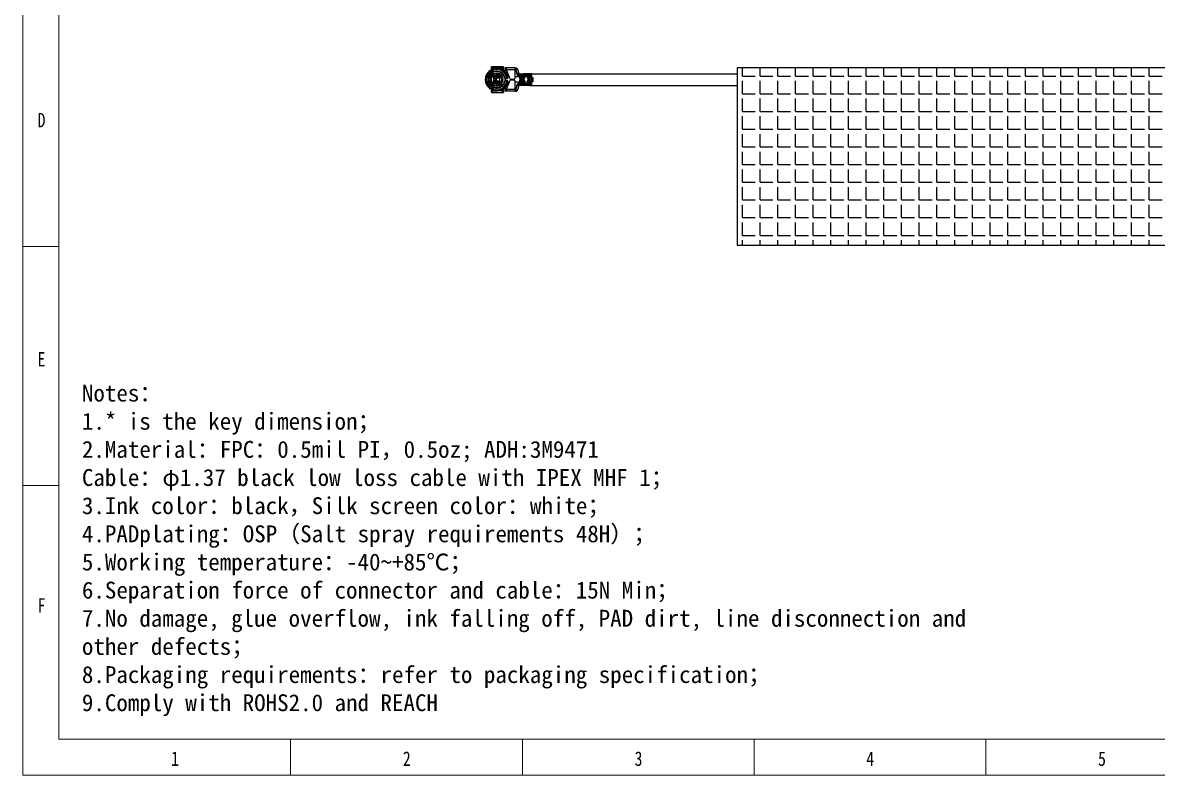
# Model space of a CAD drawing. Header units: millimetres. Extents: x 62 to 317, y 12 to 192.
# Drawn here: x 62.1 to 196.5, y 11.9 to 101 of the extents above; entities that cross this region are included whole.
import ezdxf

# ---------------------------------------------------------------- set-up
doc = ezdxf.new("R2010")
doc.units = ezdxf.units.MM
doc.layers.add('07 图框', color=15, linetype='Continuous')
doc.layers.add('POLYIMIDE__LOSS_FREE_', color=7, linetype='Continuous')
doc.styles.add('ST1', font='', dxfattribs={"width": 0.8})
doc.styles.add('Times new Roman', font='times.ttf')
doc.styles.get('ST1').set_extended_font_data('SimSun')

msp = doc.modelspace()

# ---------------------------------------------------------------- hatches: boundary and pattern name
h = msp.add_hatch()
h.set_pattern_fill('ANGLE', color=256, scale=0.3)
h.set_pattern_definition([(0, (-343.0056, -5.8683), (0, 2.0955), [1.524, -0.5715]), (90, (-343.0056, -5.8683), (-2.0955, 1e-16), [1.524, -0.5715])])
h.paths.add_polyline_path([(205.003, 95.705), (146.724, 95.705), (146.724, 74.705), (199.328, 74.705)])
h.paths.add_polyline_path([(240.724, 95.705), (205.003, 95.705), (199.328, 74.705), (240.724, 74.705)])

# ---------------------------------------------------------------- linework, layer by layer
at = {"color": 7, "linetype": 'Continuous'}
for p, q in [((117.616, 95.595), (117.573, 94.74)), ((117.604, 95.356), (117.616, 95.595)), ((117.886, 95.595), (117.616, 95.595)), ((119.018, 95.835), (117.628, 95.835)), ((117.628, 95.645), (117.628, 95.835)), ((119.018, 95.645), (117.628, 95.645)), ((117.673, 95.532), (117.673, 95.532)), ((117.691, 95.499), (117.791, 95.327)), ((117.803, 95.335), (117.704, 95.507)), ((117.728, 95.835), (117.728, 95.645)), ((119.018, 95.595), (118.558, 95.595)), ((118.918, 95.645), (118.918, 95.835)), ((119.018, 95.835), (119.018, 95.387)), ((120.388, 95.685), (119.248, 95.685)), ((119.248, 95.685), (119.248, 95.368)), ((119.248, 95.495), (119.302, 95.495)), ((120.388, 95.445), (119.248, 95.445)), ((119.302, 95.495), (119.302, 95.685)), ((119.84, 94.379), (119.397, 95.445)), ((120.388, 95.685), (120.388, 94.417)), ((120.488, 95.672), (120.488, 95.468)), ((117.052, 94.645), (117.473, 94.645)), ((117.527, 95.055), (117.28, 94.703)), ((117.28, 94.703), (117.317, 94.677)), ((117.484, 94.485), (117.296, 94.485)), ((117.484, 94.125), (117.296, 94.125)), ((117.302, 94.505), (117.484, 94.505)), ((117.484, 94.105), (117.302, 94.105)), ((117.407, 94.614), (117.348, 94.655)), ((117.351, 94.834), (117.442, 94.964)), ((117.617, 94.992), (117.37, 94.639)), ((117.654, 94.966), (117.407, 94.614)), ((117.436, 95.395), (117.504, 95.278)), ((117.436, 95.395), (117.436, 95.395)), ((117.485, 95.263), (117.438, 95.345)), ((117.442, 95.355), (117.541, 95.183)), ((117.455, 95.363), (117.554, 95.191)), ((117.484, 94.505), (117.495, 94.502)), ((117.484, 94.105), (117.484, 94.125)), ((117.498, 94.108), (117.484, 94.105)), ((117.503, 94.79), (117.503, 94.653)), ((117.503, 94.79), (117.576, 94.79)), ((117.513, 94.969), (117.508, 94.953)), ((117.508, 94.953), (117.508, 94.82)), ((117.516, 94.953), (117.508, 94.953)), ((117.516, 94.82), (117.508, 94.82)), ((117.515, 94.975), (117.513, 94.969)), ((117.523, 94.991), (117.523, 94.953)), ((117.523, 94.991), (117.543, 94.982)), ((117.523, 94.82), (117.523, 94.947)), ((117.523, 94.659), (117.523, 94.79)), ((117.563, 95.029), (117.527, 95.055)), ((117.533, 94.805), (117.527, 94.805)), ((117.529, 94.96), (117.538, 94.962)), ((117.538, 94.962), (117.543, 94.963)), ((117.539, 94.948), (117.538, 94.809)), ((117.538, 94.805), (117.538, 94.809)), ((117.577, 94.809), (117.538, 94.809)), ((117.54, 94.95), (117.539, 94.948)), ((117.584, 94.948), (117.539, 94.948)), ((117.543, 94.963), (117.543, 94.982)), ((117.584, 94.963), (117.543, 94.963)), ((117.654, 94.966), (117.553, 95.037)), ((117.589, 95.051), (117.592, 95.118)), ((117.716, 95.143), (117.823, 94.957)), ((117.842, 94.965), (117.733, 95.153)), ((117.823, 94.957), (117.832, 94.962)), ((117.832, 94.943), (117.823, 94.957)), ((117.838, 94.944), (117.836, 94.941)), ((117.841, 94.95), (117.838, 94.944)), ((117.842, 94.964), (117.842, 94.961)), ((117.848, 94.953), (117.844, 94.961)), ((117.852, 94.947), (117.851, 94.949)), ((117.888, 93.905), (117.888, 94.705)), ((117.973, 94.65), (117.888, 94.65)), ((117.933, 94.545), (117.888, 94.545)), ((117.973, 94.75), (118.473, 94.75)), ((117.973, 94.749), (117.973, 94.647)), ((118.473, 94.746), (117.973, 94.746)), ((117.973, 94.635), (117.973, 94.547)), ((117.973, 94.526), (117.973, 94.501)), ((117.973, 94.501), (118.473, 94.501)), ((118.473, 94.108), (117.973, 94.108)), ((117.973, 94.108), (117.973, 94.084)), ((117.979, 94.647), (117.979, 94.547)), ((117.979, 94.547), (118.467, 94.547)), ((118.458, 94.805), (117.988, 94.805)), ((118.373, 94.683), (118.073, 94.683)), ((118.073, 94.683), (118.073, 94.584)), ((118.073, 94.584), (118.373, 94.584)), ((118.131, 94.299), (118.117, 94.299)), ((118.131, 94.313), (118.118, 94.313)), ((118.13, 94.345), (118.137, 94.344)), ((118.13, 94.265), (118.137, 94.266)), ((118.148, 94.501), (118.148, 94.108)), ((118.223, 95.066), (118.302, 95.066)), ((118.223, 95.066), (118.223, 94.905)), ((118.223, 95.047), (118.302, 95.046)), ((118.302, 95.06), (118.301, 95.051)), ((118.373, 94.584), (118.373, 94.683)), ((118.467, 94.547), (118.467, 94.647)), ((118.473, 94.749), (118.473, 94.647)), ((118.558, 94.65), (118.473, 94.65)), ((118.473, 94.547), (118.473, 94.635)), ((118.553, 94.616), (118.473, 94.616)), ((118.473, 94.501), (118.473, 94.526)), ((118.473, 94.524), (118.558, 94.524)), ((118.473, 94.084), (118.473, 94.108)), ((118.558, 94.705), (118.558, 93.905)), ((119.233, 94.14), (119.233, 94.47)), ((119.439, 94.405), (119.248, 94.405)), ((119.248, 94.205), (119.439, 94.205)), ((119.253, 94.405), (119.253, 94.205)), ((119.323, 95.07), (119.453, 95.07)), ((119.325, 94.456), (119.524, 94.456)), ((119.524, 94.442), (119.325, 94.442)), ((119.524, 94.168), (119.325, 94.168)), ((119.524, 94.153), (119.325, 94.153)), ((119.473, 95.05), (119.334, 95.05)), ((119.397, 93.165), (119.84, 94.231)), ((119.453, 94.835), (119.453, 95.07)), ((119.473, 95.05), (119.473, 94.799)), ((119.505, 94.93), (119.6, 94.955)), ((119.554, 94.746), (119.505, 94.93)), ((119.741, 94.616), (119.519, 94.616)), ((119.674, 94.778), (119.554, 94.746)), ((119.561, 94.442), (119.561, 94.442)), ((119.561, 94.168), (119.561, 94.168)), ((120.288, 94.317), (119.932, 94.317)), ((119.932, 94.293), (120.288, 94.293)), ((120.923, 94.616), (120.388, 94.616)), ((120.388, 94.193), (120.388, 92.925)), ((120.585, 95.332), (120.536, 95.323)), ((120.536, 95.323), (120.589, 95.041)), ((120.638, 95.051), (120.585, 95.332)), ((120.589, 95.041), (120.638, 95.051)), ((120.771, 95.368), (120.825, 95.086)), ((120.823, 94.833), (120.823, 95.095)), ((120.923, 95.005), (120.923, 94.417)), ((120.923, 95.005), (121.053, 95.005)), ((121.533, 94.565), (120.923, 94.565)), ((120.923, 94.193), (120.923, 93.605)), ((121.433, 94.317), (121.023, 94.317)), ((121.023, 94.293), (121.433, 94.293)), ((121.053, 95.005), (121.103, 94.955)), ((121.053, 95.005), (121.053, 94.467)), ((121.053, 94.467), (121.103, 94.517)), ((121.053, 94.467), (121.153, 94.467)), ((121.053, 93.605), (121.053, 94.143)), ((121.053, 94.143), (121.103, 94.093)), ((121.153, 94.143), (121.053, 94.143)), ((121.103, 94.955), (121.153, 95.005)), ((121.103, 94.955), (121.103, 94.517)), ((121.153, 94.467), (121.103, 94.517)), ((121.103, 94.093), (121.153, 94.143)), ((121.153, 95.005), (121.153, 94.467)), ((121.153, 95.005), (121.303, 95.005)), ((121.153, 94.143), (121.153, 93.605)), ((121.303, 95.005), (121.353, 94.955)), ((121.303, 95.005), (121.303, 94.467)), ((121.303, 94.467), (121.353, 94.517)), ((121.303, 94.467), (121.403, 94.467)), ((121.303, 93.605), (121.303, 94.143)), ((121.303, 94.143), (121.353, 94.093)), ((121.403, 94.143), (121.303, 94.143)), ((121.353, 94.955), (121.403, 95.005)), ((121.353, 94.517), (121.353, 94.955)), ((121.403, 94.467), (121.353, 94.517)), ((121.353, 94.093), (121.403, 94.143)), ((121.403, 95.005), (121.403, 94.467)), ((122.073, 95.005), (121.403, 95.005)), ((121.403, 94.143), (121.403, 93.605)), ((121.533, 95.005), (121.533, 94.417)), ((121.533, 94.815), (121.898, 94.815)), ((121.898, 94.765), (121.533, 94.765)), ((121.898, 94.616), (121.533, 94.616)), ((121.533, 94.193), (121.533, 93.605)), ((121.633, 95.005), (121.633, 94.815)), ((121.798, 94.815), (121.798, 95.005)), ((121.898, 95.005), (121.898, 94.417)), ((122.173, 94.565), (121.898, 94.565)), ((121.898, 94.193), (121.898, 93.605)), ((121.998, 94.317), (122.248, 94.317)), ((122.248, 94.293), (121.998, 94.293)), ((122.031, 95.005), (122.031, 94.405)), ((122.081, 94.955), (122.031, 95.005)), ((122.031, 94.405), (122.081, 94.455)), ((122.131, 94.405), (122.031, 94.405)), ((122.031, 94.205), (122.131, 94.205)), ((122.031, 94.205), (122.081, 94.155)), ((122.031, 94.205), (122.031, 93.605)), ((122.073, 95.005), (122.073, 94.467)), ((122.073, 95.005), (122.123, 94.955)), ((122.073, 94.467), (122.123, 94.517)), ((122.073, 94.467), (122.173, 94.467)), ((122.073, 93.605), (122.073, 94.143)), ((122.073, 94.143), (122.123, 94.093)), ((122.173, 94.143), (122.073, 94.143)), ((122.131, 95.005), (122.081, 94.955)), ((122.081, 94.955), (122.081, 94.455)), ((122.081, 94.455), (122.131, 94.405)), ((122.131, 94.205), (122.081, 94.155)), ((122.081, 94.155), (122.081, 93.655)), ((122.123, 94.955), (122.173, 95.005)), ((122.123, 94.517), (122.123, 94.955)), ((122.173, 94.467), (122.123, 94.517)), ((122.123, 94.093), (122.173, 94.143)), ((122.306, 95.005), (122.131, 95.005)), ((122.131, 94.405), (122.131, 95.005)), ((122.131, 94.205), (122.131, 93.605)), ((122.173, 95.005), (122.173, 94.467)), ((122.173, 95.005), (122.348, 95.005)), ((122.348, 95.005), (122.173, 95.005)), ((122.173, 93.605), (122.173, 95.005)), ((122.173, 94.565), (122.348, 94.567)), ((122.173, 94.143), (122.173, 93.605)), ((122.306, 95.005), (122.306, 94.705)), ((122.348, 95.005), (122.348, 93.605)), ((122.348, 95.005), (122.348, 94.705)), ((122.456, 94.555), (122.506, 94.555)), ((122.506, 94.555), (122.506, 94.055)), ((117.473, 93.965), (117.052, 93.965)), ((117.28, 93.907), (117.527, 93.555)), ((117.317, 93.933), (117.281, 93.908)), ((117.347, 93.954), (117.407, 93.996)), ((117.442, 93.645), (117.351, 93.776)), ((117.37, 93.97), (117.617, 93.618)), ((117.407, 93.996), (117.654, 93.644)), ((117.436, 93.214), (117.504, 93.332)), ((117.436, 93.214), (117.436, 93.215)), ((117.438, 93.265), (117.485, 93.346)), ((117.541, 93.426), (117.442, 93.254)), ((117.455, 93.247), (117.554, 93.419)), ((117.503, 93.957), (117.503, 93.819)), ((117.576, 93.82), (117.503, 93.82)), ((117.508, 93.79), (117.51, 93.792)), ((117.508, 93.79), (117.508, 93.657)), ((117.508, 93.79), (117.516, 93.79)), ((117.516, 93.657), (117.508, 93.657)), ((117.508, 93.657), (117.514, 93.64)), ((117.514, 93.64), (117.515, 93.634)), ((117.523, 93.82), (117.523, 93.951)), ((117.523, 93.662), (117.523, 93.79)), ((117.523, 93.657), (117.523, 93.619)), ((117.543, 93.627), (117.523, 93.619)), ((117.533, 93.805), (117.525, 93.805)), ((117.527, 93.555), (117.563, 93.58)), ((117.538, 93.648), (117.529, 93.65)), ((117.538, 93.8), (117.538, 93.804)), ((117.538, 93.8), (117.539, 93.662)), ((117.538, 93.8), (117.577, 93.8)), ((117.543, 93.647), (117.538, 93.648)), ((117.539, 93.662), (117.584, 93.662)), ((117.54, 93.658), (117.539, 93.662)), ((117.543, 93.647), (117.54, 93.658)), ((117.543, 93.627), (117.543, 93.647)), ((117.543, 93.647), (117.584, 93.647)), ((117.654, 93.644), (117.553, 93.573)), ((117.592, 93.492), (117.589, 93.559)), ((117.616, 93.015), (117.604, 93.254)), ((117.616, 93.015), (117.886, 93.015)), ((119.018, 92.965), (117.628, 92.965)), ((117.628, 92.775), (117.628, 92.965)), ((117.628, 92.775), (119.018, 92.775)), ((117.673, 93.078), (117.673, 93.078)), ((117.691, 93.11), (117.791, 93.282)), ((117.704, 93.103), (117.803, 93.275)), ((117.823, 93.652), (117.716, 93.466)), ((117.728, 92.965), (117.728, 92.775)), ((117.852, 93.662), (117.733, 93.456)), ((117.823, 93.652), (117.832, 93.667)), ((117.832, 93.647), (117.823, 93.652)), ((117.933, 94.065), (117.888, 94.065)), ((117.888, 93.96), (117.973, 93.96)), ((117.973, 94.062), (117.973, 93.975)), ((117.973, 93.963), (117.973, 93.86)), ((117.973, 93.863), (118.473, 93.863)), ((118.473, 93.86), (117.973, 93.86)), ((118.467, 94.062), (117.979, 94.062)), ((117.979, 94.062), (117.979, 93.963)), ((117.988, 93.805), (118.458, 93.805)), ((118.373, 94.026), (118.073, 94.026)), ((118.073, 94.026), (118.073, 93.926)), ((118.073, 93.926), (118.373, 93.926)), ((118.223, 93.705), (118.223, 93.543)), ((118.302, 93.563), (118.223, 93.563)), ((118.302, 93.543), (118.223, 93.543)), ((118.373, 93.926), (118.373, 94.026)), ((118.467, 93.963), (118.467, 94.062)), ((118.558, 94.085), (118.473, 94.085)), ((118.473, 93.975), (118.473, 94.062)), ((118.553, 93.994), (118.473, 93.994)), ((118.473, 93.963), (118.473, 93.86)), ((118.473, 93.96), (118.558, 93.96)), ((118.558, 93.015), (119.018, 93.015)), ((118.918, 92.775), (118.918, 92.965)), ((119.018, 93.222), (119.018, 92.775)), ((119.248, 93.241), (119.248, 92.925)), ((119.248, 93.165), (120.388, 93.165)), ((119.302, 93.115), (119.248, 93.115)), ((120.388, 92.925), (119.248, 92.925)), ((119.302, 92.925), (119.302, 93.115)), ((119.453, 93.54), (119.323, 93.54)), ((119.334, 93.56), (119.473, 93.56)), ((119.453, 93.54), (119.453, 93.775)), ((119.473, 93.811), (119.473, 93.56)), ((119.505, 93.68), (119.554, 93.863)), ((119.6, 93.654), (119.505, 93.68)), ((119.741, 93.994), (119.519, 93.994)), ((119.554, 93.863), (119.674, 93.831)), ((120.923, 93.994), (120.388, 93.994)), ((120.488, 93.142), (120.488, 92.938)), ((120.589, 93.568), (120.536, 93.287)), ((120.536, 93.287), (120.585, 93.277)), ((120.585, 93.277), (120.638, 93.559)), ((120.638, 93.559), (120.589, 93.568)), ((120.825, 93.524), (120.771, 93.242)), ((120.823, 93.514), (120.823, 93.777)), ((120.923, 94.045), (121.533, 94.045)), ((121.053, 93.605), (120.923, 93.605)), ((121.103, 93.655), (121.053, 93.605)), ((121.103, 94.093), (121.103, 93.655)), ((121.153, 93.605), (121.103, 93.655)), ((121.303, 93.605), (121.153, 93.605)), ((121.353, 93.655), (121.303, 93.605)), ((121.353, 94.093), (121.353, 93.655)), ((121.403, 93.605), (121.353, 93.655)), ((122.073, 93.605), (121.403, 93.605)), ((121.898, 93.994), (121.533, 93.994)), ((121.533, 93.845), (121.898, 93.845)), ((121.898, 93.795), (121.533, 93.795)), ((121.633, 93.795), (121.633, 93.605)), ((121.798, 93.605), (121.798, 93.795)), ((121.898, 94.045), (122.173, 94.045)), ((122.031, 93.605), (122.081, 93.655)), ((122.123, 93.655), (122.073, 93.605)), ((122.081, 93.655), (122.131, 93.605)), ((122.123, 94.093), (122.123, 93.655)), ((122.173, 93.605), (122.123, 93.655)), ((122.131, 93.605), (122.306, 93.605)), ((122.348, 94.044), (122.173, 94.045)), ((122.348, 93.605), (122.173, 93.605)), ((122.173, 93.605), (122.348, 93.605)), ((122.306, 93.905), (122.306, 93.605)), ((122.348, 93.905), (122.348, 93.605)), ((122.506, 94.055), (122.456, 94.055))]:
    msp.add_line(p, q, dxfattribs=at)
for p, q in [((122.306, 94.99), (146.724, 94.99)), ((122.306, 93.62), (146.724, 93.62))]:
    msp.add_line(p, q)
msp.add_lwpolyline([(117.842, 94.961), (117.843, 94.96), (117.841, 94.95)], dxfattribs=at)
msp.add_circle((118.223, 94.305), 0.6, dxfattribs=at)
for centre, radius, start, end in [((118.223, 94.305), 1.345, 5.83491, 114.16509), ((116.674, 92.388), 3.284, 69.05932, 71.71488), ((121.215, 94.164), 3.607, 159.01907, 161.06552), ((118.223, 94.305), 1.211, 11.91745, 108.0826), ((120.388, 95.295), 0.39, 10.78426, 90), ((120.388, 95.295), 0.2, 10.78426, 90), ((120.388, 95.295), 0.15, 10.78426, 90), ((118.223, 94.305), 1.345, 125.83491, 234.16509), ((118.223, 94.305), 1.345, 125.83491, 234.16509), ((118.223, 94.305), 1.22, 120.58569, 239.41444), ((118.223, 94.305), 1.211, 131.91745, 228.0826), ((118.223, 94.305), 1.009, 131.15134, 228.84867), ((118.223, 94.305), 1.03, 127.96433, 160.72534), ((118.223, 94.305), 1.015, 157.32964, 160.27344), ((118.223, 94.305), 0.95, 137.60049, 222.39953), ((118.223, 94.305), 1.009, 157.68606, 160.13507), ((118.223, 94.305), 0.92, 158.31119, 201.68881), ((118.223, 94.305), 0.98, 137.14477, 159.64632), ((118.223, 94.305), 0.965, 137.81092, 159.31708), ((120.699, 94.681), 3.326, 168.30166, 170.92336), ((116.849, 91.644), 3.607, 78.93461, 80.98109), ((117.473, 94.745), 0.1, 270, 357.11802), ((118.223, 94.305), 0.745, 121.49852, 238.50278), ((118.223, 94.305), 0.765, 121.49722, 164.85357), ((117.484, 94.505), 0.02, 270.08649, 344.85375), ((117.484, 94.105), 0.02, 13.26599, 89.98871), ((118.223, 94.305), 0.765, 195.14643, 238.50278), ((118.223, 94.305), 1.22, 113.47423, 126.523), ((117.538, 94.79), 0.035, 134.84373, 180.00366), ((117.875, 95.186), 0.518, 224.96021, 225.23147), ((117.615, 94.924), 0.149, 225.19829, 226.14962), ((117.538, 94.82), 0.015, 180, 209.28669), ((117.538, 94.79), 0.015, 120, 180), ((118.223, 94.305), 0.98, 130.40307, 134.98263), ((118.223, 94.305), 0.96, 131.54639, 135.09947), ((115.544, 95.532), 2.069, 346.14065, 346.94334), ((117.884, 94.989), 0.333, 162.70265, 166.93869), ((118.223, 94.305), 0.98, 106.9152, 132.32692), ((118.223, 94.305), 1.03, 110.96743, 129.03029), ((118.223, 94.305), 1.345, 245.83491, 354.16509), ((118.223, 94.305), 0.96, 103.90981, 120), ((118.761, 95.478), 1.053, 209.91424, 210.12048), ((118.223, 94.305), 0.742, 89.99992, 120.02786), ((117.988, 94.705), 0.1, 90, 180), ((118.223, 94.305), 1.009, 11.15134, 108.84867), ((118.223, 94.305), 1.009, 251.15134, 348.84866), ((117.933, 94.585), 0.04, 270, 352.39242), ((118.15, 94.305), 0.154, 90.74344, 269.25656), ((118.15, 94.305), 0.147, 90.77918, 269.22082), ((118.223, 94.305), 0.95, 17.60034, 102.39951), ((118.15, 94.305), 0.0446, 116.27334, 243.72784), ((118.181, 94.305), 0.0644, 172.45369, 185.36449), ((119.747, 94.993), 1.447, 177.09357, 177.32994), ((118.223, 94.305), 0.765, 275.92666, 84.07334), ((118.223, 94.305), 0.745, 276.34634, 83.6537), ((118.458, 94.705), 0.1, 0, 90), ((118.513, 94.585), 0.04, 183.31498, 0), ((119.57, 99.348), 4, 261.99904, 268.06911), ((119.57, 99.348), 4.19, 265.45188, 269.2446), ((118.223, 94.305), 1.03, 5.57149, 8.9344), ((118.223, 94.305), 1.03, 351.06666, 354.4285), ((116.606, 96.825), 3.607, 318.93466, 320.98116), ((116.606, 91.784), 3.607, 39.01907, 41.06555), ((117.309, 91.97), 3.329, 48.30328, 50.9228), ((117.338, 96.605), 3.284, 309.05939, 311.71477), ((118.223, 94.305), 1.22, 4.70167, 6.4943), ((118.223, 94.305), 1.22, 353.50644, 355.29831), ((119.453, 95.05), 0.02, 360, 90), ((119.932, 94.417), 0.1, 202.55725, 270), ((119.932, 94.193), 0.1, 90, 157.44275), ((120.288, 94.417), 0.1, 270, 360), ((120.288, 94.193), 0.1, 0, 90), ((120.923, 95.105), 0.34, 190.78426, 270), ((120.923, 95.105), 0.29, 190.78426, 270), ((120.923, 95.105), 0.1, 190.78426, 270), ((121.023, 94.417), 0.1, 180, 270), ((121.023, 94.193), 0.1, 90, 180), ((121.433, 94.417), 0.1, 270, 360), ((121.433, 94.193), 0.1, 0, 90), ((121.998, 94.417), 0.1, 180, 270), ((121.998, 94.193), 0.1, 90, 180), ((122.248, 94.417), 0.1, 270, 360), ((122.248, 94.193), 0.1, 0, 90), ((122.456, 94.705), 0.15, 180, 270), ((118.223, 94.305), 1.03, 199.27427, 232.04049), ((118.223, 94.305), 1.015, 199.72657, 202.67033), ((118.223, 94.305), 1.009, 199.86493, 202.31394), ((118.223, 94.305), 0.98, 200.35364, 222.85476), ((118.223, 94.305), 0.965, 200.68292, 222.18907), ((116.849, 96.966), 3.607, 279.01907, 281.06552), ((120.658, 93.921), 3.284, 189.05932, 191.71488), ((117.473, 93.865), 0.1, 2.88198, 90), ((118.223, 94.305), 1.22, 233.4742, 246.52296), ((117.538, 93.82), 0.015, 180, 240), ((117.538, 93.79), 0.015, 150, 180), ((118.223, 94.305), 0.98, 224.95286, 229.61559), ((118.223, 94.305), 0.96, 224.90053, 228.45361), ((115.537, 93.076), 2.076, 13.05262, 13.86355), ((117.884, 93.621), 0.333, 193.06108, 197.32267), ((118.223, 94.305), 0.98, 227.67308, 253.08479), ((118.223, 94.305), 1.03, 230.96743, 249.03026), ((116.66, 96.26), 3.326, 288.30157, 290.92376), ((118.225, 94.31), 0.966, 240.05228, 256.06478), ((121.215, 94.445), 3.607, 198.93429, 200.98075), ((117.823, 93.652), 0.02, 29.34056, 58.50244), ((117.823, 93.652), 0.02, 336.62148, 351.88867), ((118.223, 94.305), 0.761, 239.98877, 269.99975), ((118.223, 94.305), 1.211, 251.9174, 348.0826), ((118.223, 94.305), 0.742, 239.97214, 269.99998), ((117.988, 93.905), 0.1, 180, 270), ((117.933, 94.025), 0.04, 6.13375, 90), ((118.223, 94.305), 0.95, 257.6005, 342.39968), ((118.458, 93.905), 0.1, 270, 360), ((118.513, 94.025), 0.04, 360, 176.67872), ((119.57, 89.261), 4, 91.93089, 98.00096), ((119.57, 89.261), 4.19, 90.7554, 94.54812), ((119.453, 93.56), 0.02, 270, 0), ((120.388, 93.315), 0.15, 270, 349.21574), ((120.388, 93.315), 0.2, 270, 349.21574), ((120.388, 93.315), 0.39, 270, 349.21574), ((120.923, 93.505), 0.34, 90, 169.21574), ((120.923, 93.505), 0.29, 110.17127, 169.21574), ((120.923, 93.505), 0.1, 90, 169.21575), ((120.923, 93.505), 0.29, 90, 109.58017), ((122.456, 93.905), 0.15, 90, 180)]:
    msp.add_arc(centre, radius, start, end, dxfattribs=at)
for points, knots in [([(117.616, 95.595), (117.617, 95.601), (117.619, 95.613), (117.622, 95.629), (117.624, 95.638), (117.627, 95.645), (117.628, 95.645)], [0, 0, 0, 0, 0.3721905, 0.6901668, 0.9064265, 1, 1, 1, 1]), ([(117.673, 95.532), (117.674, 95.529), (117.682, 95.518), (117.694, 95.51), (117.704, 95.507)], [0, 0, 0, 0, 0.2385303, 1, 1, 1, 1]), ([(119.302, 95.685), (119.312, 95.685), (119.327, 95.668), (119.339, 95.643), (119.351, 95.613), (119.362, 95.577), (119.378, 95.52), (119.389, 95.475), (119.397, 95.445)], [0, 0, 0, 0, 0.1134178, 0.2089237, 0.330758, 0.4759418, 0.639862, 1, 1, 1, 1]), ([(119.302, 95.495), (119.31, 95.495), (119.332, 95.491), (119.364, 95.473), (119.385, 95.454), (119.397, 95.445)], [0, 0, 0, 0, 0.2196567, 0.5865376, 1, 1, 1, 1]), ([(117.438, 95.345), (117.433, 95.334), (117.418, 95.29), (117.412, 95.243), (117.412, 95.209)], [0, 0, 0, 0, 0.2612303, 1, 1, 1, 1]), ([(117.436, 95.395), (117.44, 95.388), (117.445, 95.371), (117.441, 95.353), (117.438, 95.345)], [0, 0, 0, 0, 0.4700876, 1, 1, 1, 1]), ([(117.442, 95.355), (117.443, 95.359), (117.444, 95.372), (117.441, 95.386), (117.436, 95.395)], [0, 0, 0, 0, 0.2695196, 1, 1, 1, 1]), ([(117.513, 94.815), (117.514, 94.814), (117.517, 94.811), (117.52, 94.807), (117.523, 94.806)], [0, 0, 0, 0, 0.2684041, 1, 1, 1, 1]), ([(117.519, 94.987), (117.518, 94.986), (117.518, 94.981), (117.516, 94.977), (117.515, 94.975)], [0, 0, 0, 0, 0.379755, 1, 1, 1, 1]), ([(117.522, 94.945), (117.526, 94.95), (117.533, 94.966), (117.542, 94.993), (117.551, 95.027), (117.556, 95.051), (117.559, 95.064)], [0, 0, 0, 0, 0.1592982, 0.3941046, 0.6801, 1, 1, 1, 1]), ([(117.523, 94.956), (117.523, 94.957), (117.525, 94.959), (117.528, 94.959), (117.529, 94.96)], [0, 0, 0, 0, 0.3472328, 1, 1, 1, 1]), ([(117.523, 94.956), (117.523, 94.953), (117.528, 94.947), (117.535, 94.945), (117.539, 94.945)], [0, 0, 0, 0, 0.4395278, 1, 1, 1, 1]), ([(117.538, 94.809), (117.537, 94.809), (117.532, 94.81), (117.527, 94.812), (117.525, 94.814)], [0, 0, 0, 0, 0.272416, 1, 1, 1, 1]), ([(117.539, 94.947), (117.538, 94.948), (117.537, 94.95), (117.534, 94.953), (117.531, 94.956), (117.53, 94.958), (117.529, 94.96)], [0, 0, 0, 0, 0.2195036, 0.4702246, 0.7429116, 1, 1, 1, 1]), ([(117.543, 94.963), (117.543, 94.962), (117.542, 94.958), (117.541, 94.953), (117.54, 94.95)], [0, 0, 0, 0, 0.2691891, 1, 1, 1, 1]), ([(117.541, 95.183), (117.544, 95.183), (117.556, 95.179), (117.566, 95.169), (117.571, 95.161)], [0, 0, 0, 0, 0.2644608, 1, 1, 1, 1]), ([(117.571, 95.161), (117.573, 95.158), (117.58, 95.142), (117.579, 95.122), (117.574, 95.11)], [0, 0, 0, 0, 0.2321349, 1, 1, 1, 1]), ([(117.808, 95.298), (117.806, 95.301), (117.801, 95.312), (117.8, 95.326), (117.803, 95.335)], [0, 0, 0, 0, 0.244993, 1, 1, 1, 1]), ([(117.851, 95.27), (117.846, 95.271), (117.829, 95.275), (117.814, 95.287), (117.808, 95.298)], [0, 0, 0, 0, 0.2774264, 1, 1, 1, 1]), ([(117.85, 94.946), (117.847, 94.945), (117.843, 94.942), (117.837, 94.94), (117.835, 94.94)], [0, 0, 0, 0, 0.5948098, 1, 1, 1, 1]), ([(117.842, 94.965), (117.871, 94.981), (117.99, 95.039), (118.124, 95.066), (118.223, 95.066)], [0, 0, 0, 0, 0.2509854, 1, 1, 1, 1]), ([(118.019, 95.233), (118.013, 95.231), (117.996, 95.233), (117.968, 95.239), (117.934, 95.248), (117.91, 95.255), (117.897, 95.259)], [0, 0, 0, 0, 0.1595029, 0.3942741, 0.6803208, 1, 1, 1, 1]), ([(117.973, 94.526), (117.973, 94.527), (117.974, 94.535), (117.977, 94.542), (117.979, 94.547)], [0, 0, 0, 0, 0.2169673, 1, 1, 1, 1]), ([(117.979, 94.647), (117.979, 94.646), (117.977, 94.644), (117.975, 94.641), (117.974, 94.638)], [0, 0, 0, 0, 0.2773018, 1, 1, 1, 1]), ([(118.073, 94.683), (118.054, 94.683), (118.02, 94.678), (117.988, 94.659), (117.979, 94.647)], [0, 0, 0, 0, 0.561758, 1, 1, 1, 1]), ([(117.979, 94.547), (117.988, 94.56), (118.02, 94.579), (118.054, 94.584), (118.073, 94.584)], [0, 0, 0, 0, 0.4382406, 1, 1, 1, 1]), ([(118.117, 94.299), (118.118, 94.289), (118.122, 94.277), (118.129, 94.267), (118.13, 94.265)], [0, 0, 0, 0, 0.7626655, 1, 1, 1, 1]), ([(118.118, 94.313), (118.118, 94.316), (118.12, 94.327), (118.125, 94.338), (118.13, 94.345)], [0, 0, 0, 0, 0.2579311, 1, 1, 1, 1]), ([(118.13, 94.265), (118.131, 94.262), (118.135, 94.251), (118.142, 94.241), (118.148, 94.235)], [0, 0, 0, 0, 0.2431184, 1, 1, 1, 1]), ([(118.144, 94.314), (118.144, 94.313), (118.142, 94.313), (118.14, 94.313), (118.136, 94.313), (118.133, 94.313), (118.131, 94.313)], [0, 0, 0, 0, 0.0858939, 0.2870942, 0.5964277, 1, 1, 1, 1]), ([(118.143, 94.298), (118.143, 94.299), (118.142, 94.299), (118.14, 94.299), (118.136, 94.299), (118.133, 94.299), (118.131, 94.299)], [0, 0, 0, 0, 0.0760678, 0.2700973, 0.5804068, 1, 1, 1, 1]), ([(118.223, 94.905), (118.258, 94.905), (118.39, 94.908), (118.521, 94.924), (118.616, 94.938)], [0, 0, 0, 0, 0.2680886, 1, 1, 1, 1]), ([(118.301, 95.051), (118.301, 95.05), (118.301, 95.049), (118.301, 95.047), (118.302, 95.046)], [0, 0, 0, 0, 0.3733833, 1, 1, 1, 1]), ([(118.467, 94.647), (118.459, 94.659), (118.427, 94.678), (118.392, 94.683), (118.373, 94.683)], [0, 0, 0, 0, 0.4382406, 1, 1, 1, 1]), ([(118.373, 94.584), (118.392, 94.584), (118.427, 94.579), (118.459, 94.56), (118.467, 94.547)], [0, 0, 0, 0, 0.561758, 1, 1, 1, 1]), ([(118.472, 94.638), (118.472, 94.639), (118.47, 94.642), (118.469, 94.645), (118.467, 94.647)], [0, 0, 0, 0, 0.2231708, 1, 1, 1, 1]), ([(118.467, 94.547), (118.468, 94.546), (118.471, 94.538), (118.473, 94.531), (118.473, 94.526)], [0, 0, 0, 0, 0.2842987, 1, 1, 1, 1]), ([(119.129, 94.592), (119.131, 94.586), (119.141, 94.572), (119.16, 94.551), (119.185, 94.526), (119.203, 94.509), (119.213, 94.5)], [0, 0, 0, 0, 0.1593058, 0.394114, 0.6801061, 1, 1, 1, 1]), ([(119.129, 94.018), (119.131, 94.024), (119.141, 94.037), (119.16, 94.058), (119.185, 94.083), (119.203, 94.101), (119.213, 94.11)], [0, 0, 0, 0, 0.1595008, 0.3942719, 0.6803204, 1, 1, 1, 1]), ([(119.291, 94.441), (119.287, 94.441), (119.27, 94.444), (119.253, 94.454), (119.245, 94.465)], [0, 0, 0, 0, 0.2321365, 1, 1, 1, 1]), ([(119.245, 94.145), (119.248, 94.149), (119.26, 94.161), (119.278, 94.168), (119.291, 94.168)], [0, 0, 0, 0, 0.277424, 1, 1, 1, 1]), ([(119.325, 94.456), (119.323, 94.454), (119.313, 94.445), (119.3, 94.442), (119.291, 94.441)], [0, 0, 0, 0, 0.2644623, 1, 1, 1, 1]), ([(119.291, 94.168), (119.294, 94.168), (119.307, 94.167), (119.319, 94.161), (119.325, 94.153)], [0, 0, 0, 0, 0.2449914, 1, 1, 1, 1]), ([(119.524, 94.456), (119.526, 94.454), (119.537, 94.446), (119.551, 94.442), (119.561, 94.442)], [0, 0, 0, 0, 0.269514, 1, 1, 1, 1]), ([(119.561, 94.168), (119.558, 94.168), (119.544, 94.167), (119.531, 94.16), (119.524, 94.153)], [0, 0, 0, 0, 0.2385307, 1, 1, 1, 1]), ([(117.412, 93.401), (117.412, 93.389), (117.414, 93.343), (117.424, 93.297), (117.438, 93.265)], [0, 0, 0, 0, 0.240752, 1, 1, 1, 1]), ([(117.436, 93.214), (117.44, 93.221), (117.445, 93.239), (117.441, 93.256), (117.438, 93.265)], [0, 0, 0, 0, 0.4700722, 1, 1, 1, 1]), ([(117.436, 93.215), (117.438, 93.218), (117.443, 93.23), (117.444, 93.244), (117.442, 93.254)], [0, 0, 0, 0, 0.2385303, 1, 1, 1, 1]), ([(117.51, 93.792), (117.511, 93.793), (117.512, 93.794), (117.513, 93.796), (117.514, 93.797)], [0, 0, 0, 0, 0.5003379, 1, 1, 1, 1]), ([(117.515, 93.634), (117.516, 93.632), (117.518, 93.629), (117.518, 93.624), (117.519, 93.623)], [0, 0, 0, 0, 0.6361134, 1, 1, 1, 1]), ([(117.522, 93.664), (117.526, 93.659), (117.533, 93.644), (117.542, 93.617), (117.551, 93.583), (117.556, 93.558), (117.559, 93.545)], [0, 0, 0, 0, 0.1595027, 0.3942739, 0.6803207, 1, 1, 1, 1]), ([(117.523, 93.79), (117.523, 93.791), (117.524, 93.795), (117.528, 93.798), (117.531, 93.799)], [0, 0, 0, 0, 0.2264271, 1, 1, 1, 1]), ([(117.539, 93.664), (117.535, 93.664), (117.528, 93.663), (117.523, 93.657), (117.523, 93.654)], [0, 0, 0, 0, 0.5604828, 1, 1, 1, 1]), ([(117.529, 93.65), (117.528, 93.65), (117.525, 93.651), (117.523, 93.653), (117.523, 93.654)], [0, 0, 0, 0, 0.6526679, 1, 1, 1, 1]), ([(117.539, 93.662), (117.538, 93.661), (117.535, 93.657), (117.531, 93.654), (117.529, 93.65)], [0, 0, 0, 0, 0.2286153, 1, 1, 1, 1]), ([(117.571, 93.448), (117.569, 93.446), (117.562, 93.435), (117.55, 93.428), (117.541, 93.426)], [0, 0, 0, 0, 0.244993, 1, 1, 1, 1]), ([(117.574, 93.5), (117.575, 93.495), (117.58, 93.478), (117.577, 93.459), (117.571, 93.448)], [0, 0, 0, 0, 0.2774264, 1, 1, 1, 1]), ([(117.628, 92.965), (117.627, 92.965), (117.624, 92.971), (117.622, 92.981), (117.619, 92.997), (117.617, 93.008), (117.616, 93.015)], [0, 0, 0, 0, 0.0935281, 0.3097155, 0.6277398, 1, 1, 1, 1]), ([(117.704, 93.103), (117.701, 93.102), (117.688, 93.096), (117.678, 93.087), (117.673, 93.078)], [0, 0, 0, 0, 0.2695196, 1, 1, 1, 1]), ([(117.803, 93.275), (117.802, 93.278), (117.8, 93.29), (117.803, 93.304), (117.808, 93.312)], [0, 0, 0, 0, 0.2644608, 1, 1, 1, 1]), ([(117.808, 93.312), (117.81, 93.315), (117.82, 93.329), (117.838, 93.338), (117.851, 93.34)], [0, 0, 0, 0, 0.2321349, 1, 1, 1, 1]), ([(117.852, 93.662), (117.848, 93.664), (117.843, 93.667), (117.837, 93.669), (117.835, 93.67), (117.834, 93.669)], [0, 0, 0, 0, 0.6106977, 0.8442076, 1, 1, 1, 1]), ([(118.019, 93.377), (118.013, 93.378), (117.996, 93.376), (117.968, 93.371), (117.934, 93.361), (117.91, 93.354), (117.897, 93.35)], [0, 0, 0, 0, 0.1592979, 0.3941041, 0.6800997, 1, 1, 1, 1]), ([(117.979, 94.062), (117.979, 94.064), (117.976, 94.071), (117.974, 94.079), (117.973, 94.084)], [0, 0, 0, 0, 0.2842987, 1, 1, 1, 1]), ([(117.974, 93.971), (117.974, 93.97), (117.976, 93.967), (117.978, 93.965), (117.979, 93.963)], [0, 0, 0, 0, 0.2231708, 1, 1, 1, 1]), ([(118.073, 94.026), (118.054, 94.026), (118.02, 94.031), (117.988, 94.05), (117.979, 94.062)], [0, 0, 0, 0, 0.561758, 1, 1, 1, 1]), ([(117.979, 93.963), (117.988, 93.95), (118.02, 93.931), (118.054, 93.926), (118.073, 93.926)], [0, 0, 0, 0, 0.4382406, 1, 1, 1, 1]), ([(118.616, 93.671), (118.588, 93.675), (118.47, 93.692), (118.351, 93.703), (118.259, 93.705)], [0, 0, 0, 0, 0.2329688, 1, 1, 1, 1]), ([(118.302, 93.543), (118.302, 93.548), (118.302, 93.554), (118.301, 93.56), (118.301, 93.563), (118.302, 93.563)], [0, 0, 0, 0, 0.6694882, 0.8920656, 1, 1, 1, 1]), ([(118.467, 94.062), (118.459, 94.05), (118.427, 94.031), (118.392, 94.026), (118.373, 94.026)], [0, 0, 0, 0, 0.4382406, 1, 1, 1, 1]), ([(118.373, 93.926), (118.392, 93.926), (118.427, 93.931), (118.459, 93.95), (118.467, 93.963)], [0, 0, 0, 0, 0.561758, 1, 1, 1, 1]), ([(118.473, 94.084), (118.473, 94.082), (118.472, 94.075), (118.469, 94.068), (118.467, 94.062)], [0, 0, 0, 0, 0.2169673, 1, 1, 1, 1]), ([(118.467, 93.963), (118.467, 93.963), (118.469, 93.966), (118.471, 93.969), (118.472, 93.971)], [0, 0, 0, 0, 0.2773018, 1, 1, 1, 1]), ([(119.397, 93.165), (119.389, 93.158), (119.362, 93.136), (119.328, 93.115), (119.302, 93.115)], [0, 0, 0, 0, 0.2820559, 1, 1, 1, 1]), ([(119.397, 93.165), (119.389, 93.134), (119.378, 93.09), (119.362, 93.033), (119.351, 92.997), (119.339, 92.967), (119.327, 92.942), (119.312, 92.925), (119.302, 92.925)], [0, 0, 0, 0, 0.360058, 0.5239418, 0.669126, 0.7909959, 0.886545, 1, 1, 1, 1])]:
    msp.add_open_spline(points, degree=3, knots=knots, dxfattribs=at)
for points in [[(117.525, 94.814), (117.524, 94.816), (117.523, 94.818), (117.523, 94.82)], [(117.523, 94.806), (117.524, 94.805), (117.525, 94.805), (117.527, 94.805)], [(117.574, 95.11), (117.568, 95.095), (117.563, 95.08), (117.559, 95.064)], [(117.897, 95.259), (117.882, 95.264), (117.867, 95.267), (117.851, 95.27)], [(117.974, 94.638), (117.974, 94.637), (117.973, 94.636), (117.973, 94.635)], [(118.148, 94.375), (118.14, 94.366), (118.134, 94.356), (118.13, 94.345)], [(118.473, 94.635), (118.473, 94.636), (118.473, 94.637), (118.472, 94.638)], [(119.245, 94.465), (119.235, 94.477), (119.224, 94.489), (119.213, 94.5)], [(119.213, 94.11), (119.224, 94.121), (119.235, 94.132), (119.245, 94.145)], [(117.503, 93.819), (117.503, 93.816), (117.504, 93.812), (117.505, 93.809)], [(117.505, 93.809), (117.506, 93.806), (117.507, 93.804), (117.508, 93.802)], [(117.508, 93.802), (117.51, 93.8), (117.512, 93.798), (117.514, 93.797)], [(117.515, 93.798), (117.517, 93.799), (117.519, 93.801), (117.521, 93.802)], [(117.521, 93.802), (117.522, 93.803), (117.523, 93.804), (117.524, 93.804)], [(117.531, 93.799), (117.533, 93.8), (117.536, 93.8), (117.538, 93.8)], [(117.559, 93.545), (117.563, 93.53), (117.568, 93.515), (117.574, 93.5)], [(117.851, 93.34), (117.867, 93.342), (117.882, 93.346), (117.897, 93.35)], [(117.973, 93.975), (117.973, 93.974), (117.974, 93.972), (117.974, 93.971)], [(118.472, 93.971), (118.473, 93.972), (118.473, 93.974), (118.473, 93.975)]]:
    msp.add_open_spline(points, degree=3, dxfattribs=at)
at = {"layer": '07 图框', "color": 7, "lineweight": 0}
for p, q in [((62.073, 192.071), (62.073, 11.904)), ((66.362, 187.782), (66.362, 16.194)), ((66.362, 74.534), (62.073, 74.534)), ((66.362, 46.222), (62.073, 46.222)), ((66.362, 16.194), (312.591, 16.194)), ((93.816, 16.194), (93.816, 11.904)), ((121.27, 16.194), (121.27, 11.904)), ((148.724, 16.194), (148.724, 11.904)), ((176.178, 16.194), (176.178, 11.904)), ((62.073, 11.904), (316.88, 11.904))]:
    msp.add_line(p, q, dxfattribs=at)
at = {"layer": 'POLYIMIDE__LOSS_FREE_', "color": 4, "linetype": 'Continuous'}
for p, q in [((240.724, 95.705), (146.724, 95.705)), ((146.724, 95.705), (146.724, 74.705)), ((146.724, 74.705), (240.724, 74.705))]:
    msp.add_line(p, q, dxfattribs=at)

# ---------------------------------------------------------------- texts
at = {"insert": (69.089, 58.175), "char_height": 2, "width": 107.42854, "attachment_point": 1, "style": 'Times new Roman'}
msp.add_mtext('{\\fSimSun|b0|i0|c0|p2;Notes\\fSimSun|b0|i0|c134|p2;：\\fSimSun|b0|i0|c0|p2;\\P1.* is the key dimension\\fSimSun|b0|i0|c134|p2;；\\fSimSun|b0|i0|c0|p2;\\P2.Material\\fSimSun|b0|i0|c134|p2;：\\fSimSun|b0|i0|c0|p2;FPC\\fSimSun|b0|i0|c134|p2;：\\fSimSun|b0|i0|c0|p2;0.5mil PI\\fSimSun|b0|i0|c134|p2;，\\fSimSun|b0|i0|c0|p2;0.5oz; ADH:3M9471\\P\\C7;Cable\\fSimSun|b0|i0|c134|p2;：\\fSimSun|b0|i0|c0|p2;φ1.37 black low loss cable with IPEX \\fSimSun|b0|i0|c134|p2;\\C256;MHF \\fSimSun|b0|i0|c0|p2;\\C7;1\\fSimSun|b0|i0|c134|p2;\\C256;；\\fSimSun|b0|i0|c0|p2;\\P3.Ink color\\fSimSun|b0|i0|c134|p2;：\\fSimSun|b0|i0|c0|p2;black\\fSimSun|b0|i0|c134|p2;，\\fSimSun|b0|i0|c0|p2;Silk screen color\\fSimSun|b0|i0|c134|p2;：\\fSimSun|b0|i0|c0|p2;white\\fSimSun|b0|i0|c134|p2;；\\fSimSun|b0|i0|c0|p2;\\P4.PADplating\\fSimSun|b0|i0|c134|p2;：\\fSimSun|b0|i0|c0|p2;OSP\\fSimSun|b0|i0|c134|p2;（\\fSimSun|b0|i0|c0|p2;Salt spray requirements 48H\\fSimSun|b0|i0|c134|p2;）；\\fSimSun|b0|i0|c0|p2;\\P5.Working temperature\\fSimSun|b0|i0|c134|p2;：\\fSimSun|b0|i0|c0|p2;-40~+85℃\\fSimSun|b0|i0|c134|p2;；\\fSimSun|b0|i0|c0|p2;\\P6.Separation force of connector and cable\\fSimSun|b0|i0|c134|p2;：\\fSimSun|b0|i0|c0|p2;15N Min\\fSimSun|b0|i0|c134|p2;；\\fSimSun|b0|i0|c0|p2;\\P7.No damage, glue overflow, ink falling off, PAD dirt, line disconnection and other defects\\fSimSun|b0|i0|c134|p2;；\\fSimSun|b0|i0|c0|p2;\\P8.Packaging requirements\\fSimSun|b0|i0|c134|p2;：\\fSimSun|b0|i0|c0|p2;refer to packaging specification\\fSimSun|b0|i0|c134|p2;；\\fSimSun|b0|i0|c0|p2;\\P9.Comply with ROHS2.0\\fSimSun|b0|i0|c134|p2; and REACH}', dxfattribs=at)
at = {"layer": '07 图框', "color": 7, "lineweight": 0, "char_height": 1.716, "width": 3.53895, "attachment_point": 1, "style": 'ST1'}
for s, insert in [('D', (63.836, 90.36)), ('E', (63.836, 62.048)), ('F', (63.836, 32.878)), ('1', (79.66, 14.732)), ('2', (107.114, 14.732)), ('3', (134.568, 14.732)), ('4', (162.022, 14.732)), ('5', (189.476, 14.732))]:
    msp.add_mtext(s, dxfattribs=dict(at, insert=insert))

doc.saveas('drawing.dxf')
